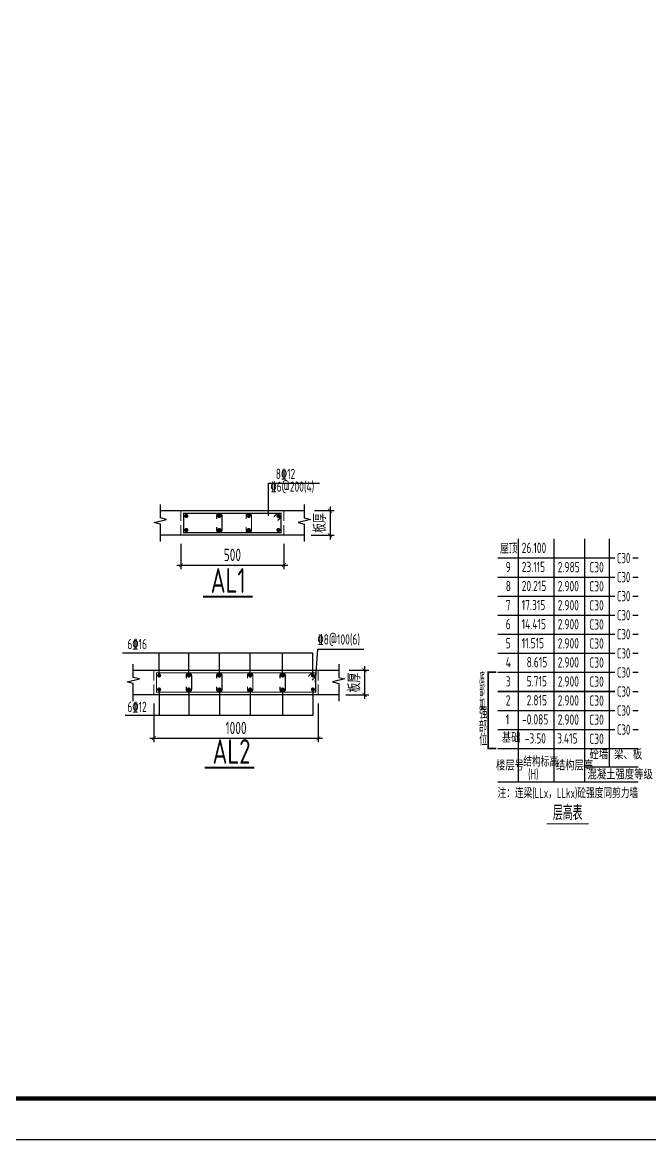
# Model space of a CAD drawing. Extents: x -1058961 to 23600, y -449123 to 2751847.
# Drawn here: x -291301 to -276043, y -150402 to -123224 of the extents above; entities that cross this region are included whole.
import ezdxf
from ezdxf.enums import TextEntityAlignment as Align

# ---------------------------------------------------------------- set-up
doc = ezdxf.new("R2010")
doc.units = 0
doc.header["$LTSCALE"] = 1000
doc.linetypes.add('DASH', pattern=[0.35, 0.25, -0.1])
doc.layers.get('0').update_dxf_attribs({"linetype": 'CONTINUOUS'})
doc.layers.get('DEFPOINTS').update_dxf_attribs({"linetype": 'CONTINUOUS'})
for name, color, linetype in [('-TK', 7, 'CONTINUOUS'), ('AXIS', 3, 'CONTINUOUS'), ('BEAM_DE', 7, 'CONTINUOUS'), ('NUM', 7, 'CONTINUOUS'), ('REIN', 6, 'CONTINUOUS'), ('S-0-TEXT', 7, 'CONTINUOUS'), ('S-B表格', 2, 'CONTINUOUS'), ('TEXT', 2, 'CONTINUOUS'), ('THIN', 7, 'CONTINUOUS'), ('大样详图_文字', 60, 'CONTINUOUS')]:
    doc.layers.add(name, color=color, linetype=linetype)
for name, color, linetype, lineweight in [('7549', 9, 'CONTINUOUS', 18), ('S-REIN', 12, 'CONTINUOUS', 50), ('S-Thin-D', 7, 'DASH', 18)]:
    doc.layers.add(name, color=color, linetype=linetype, lineweight=lineweight)
doc.styles.add('TSSD_DIMENSION', font='Tssdeng.shx', dxfattribs={"width": 0.7, "bigfont": 'tssdchn.shx'})
doc.styles.add('TSSD_Norm', font='Tssdeng.shx', dxfattribs={"bigfont": 'tssdchn.shx'})
doc.styles.add('TSSD_REIN', font='tssdeng.shx', dxfattribs={"width": 0.7, "height": 300, "bigfont": 'tssdchn.shx'})
doc.dimstyles.new('TSSD_25_100', dxfattribs={"dimtxt": 300, "dimasz": 100, "dimexe": 100, "dimexo": 250, "dimgap": 100, "dimtad": 1, "dimdec": 0, "dimlfac": 0.25, "dimzin": 0, "dimdsep": 46, "dimtxsty": 'TSSD_DIMENSION', "dimblk": 'ARCHTICK', "dimcen": 0, "dimdle": 100, "dimclrt": 7, "dimadec": 0, "dimazin": 0, "dimtfac": 1, "dimtdec": 0, "dimtix": 1, "dimtmove": 2, "dimatfit": 3, "dimldrblk": 'ARCHTICK', "dimfxl": 0, "dimtolj": 1, "dimtzin": 0, "dimarcsym": 0})

# ---------------------------------------------------------------- blocks, each defined once
blk = doc.blocks.new('A1')
blk.add_lwpolyline([(0, 59400), (0, 0), (84100, 0), (84100, 59400)], close=True)
at = {"const_width": 100}
blk.add_lwpolyline([(2500, 58400), (2500, 1000), (83100, 1000), (83100, 58400)], close=True, dxfattribs=at)
blk = doc.blocks.new('B20200424131938')
at = {"layer": '7549', "const_width": 40}
blk.add_lwpolyline([(417, 3688), (217, 3688), (217, 1834), (417, 1834)], dxfattribs=at)
at = {"layer": 'S-0-TEXT'}
blk.add_lwpolyline([(1641, 0, 27, 27, 0), (2658, 0, 0, 0, 0)], format="xyseb", dxfattribs=at)
at = {"layer": 'S-B表格'}
for p, q in [((952, 1021), (952, 6932)), ((1817, 1021), (1817, 6932)), ((2567, 1021), (2567, 6932)), ((3167, 1385), (3167, 6932)), ((452, 6469), (3167, 6469)), ((452, 6469), (3167, 6469)), ((3167, 6469), (3298, 6469)), ((3167, 6469), (3298, 6469)), ((3167, 6469), (3298, 6469)), ((3731, 6469), (3862, 6469)), ((3731, 6469), (3862, 6469)), ((3731, 6469), (3862, 6469)), ((452, 6005), (3167, 6005)), ((452, 6005), (3167, 6005)), ((3167, 6005), (3298, 6005)), ((3167, 6005), (3298, 6005)), ((3167, 6005), (3298, 6005)), ((3731, 6005), (3862, 6005)), ((3731, 6005), (3862, 6005)), ((3731, 6005), (3862, 6005)), ((452, 5542), (3167, 5542)), ((452, 5542), (3167, 5542)), ((3167, 5542), (3298, 5542)), ((3167, 5542), (3298, 5542)), ((3167, 5542), (3298, 5542)), ((3731, 5542), (3862, 5542)), ((3731, 5542), (3862, 5542)), ((3731, 5542), (3862, 5542)), ((452, 5078), (3167, 5078)), ((452, 5078), (3167, 5078)), ((3167, 5078), (3298, 5078)), ((3167, 5078), (3298, 5078)), ((3167, 5078), (3298, 5078)), ((3731, 5078), (3862, 5078)), ((3731, 5078), (3862, 5078)), ((3731, 5078), (3862, 5078)), ((452, 4615), (3167, 4615)), ((3167, 4615), (3298, 4615)), ((3731, 4615), (3862, 4615)), ((452, 4151), (3167, 4151)), ((3167, 4151), (3298, 4151)), ((3731, 4151), (3862, 4151)), ((452, 3688), (3167, 3688)), ((3167, 3688), (3298, 3688)), ((3731, 3688), (3862, 3688)), ((452, 3224), (3167, 3224)), ((3167, 3224), (3298, 3224)), ((3731, 3224), (3862, 3224)), ((452, 2761), (3167, 2761)), ((3167, 2761), (3298, 2761)), ((3731, 2761), (3862, 2761)), ((452, 2297), (3167, 2297)), ((3167, 2297), (3298, 2297)), ((3731, 2297), (3862, 2297)), ((452, 1834), (3167, 1834)), ((452, 1834), (3862, 1834)), ((452, 1834), (2854, 1834)), ((452, 1834), (2854, 1834)), ((2567, 1385), (3862, 1385)), ((452, 1021), (3862, 1021))]:
    blk.add_line(p, q, dxfattribs=at)
at = {"style": 'TSSD_REIN'}
for s, width, p, p2 in [('底', 0.535575, (-3, 3408), (134, 3408)), ('部', 0.530918, (-3, 3100), (134, 3100)), ('加', 0.526341, (-3, 2774), (134, 2774))]:
    blk.add_text(s, height=285, dxfattribs=dict(at, width=width)).set_placement(p, p2, align=Align.FIT)
for s, height, width, p in [('强', 285, 0.535575, (-3, 2477)), ('部', 285, 0.535575, (-13, 2146)), ('位', 285, 0.535575, (-3, 1820)), ('砼墙', 250, 0.7, (2681, 1495)), ('梁、板', 250, 0.7, (3279, 1495))]:
    blk.add_text(s, height=height, dxfattribs=dict(at, width=width)).set_placement(p, align=Align.BOTTOM_LEFT)
for s, width, p in [('结构标高', 0.65, (1070, 1392)), ('楼层号', 0.7, (405, 1299)), ('(H)', 0.65, (1188, 1086)), ('结构层高', 0.7, (1860, 1299)), ('混凝土强度等级', 0.7, (2629, 1080))]:
    blk.add_text(s, height=250, dxfattribs=dict(at, width=width)).set_placement(p)
at = {"layer": 'S-0-TEXT', "style": 'TSSD_REIN', "width": 0.7}
blk.add_text('层高表', height=360, dxfattribs=at).set_placement((1790, 90))
at = {"layer": 'S-B表格', "style": 'TSSD_REIN'}
for s, width, p in [('屋顶', 0.65, (503, 6575)), ('26.100', 0.7, (1031, 6590)), ('C30', 0.65, (3345, 6341)), ('9', 0.7, (642, 6123)), ('23.115', 0.7, (1031, 6126)), ('2.985', 0.7, (1907, 6121)), ('C30', 0.7, (2675, 6118)), ('C30', 0.65, (3345, 5877)), ('8', 0.7, (642, 5660)), ('20.215', 0.7, (1031, 5663)), ('2.900', 0.7, (1907, 5658)), ('C30', 0.7, (2675, 5654)), ('7', 0.7, (642, 5196)), ('17.315', 0.7, (1031, 5199)), ('2.900', 0.7, (1907, 5194)), ('C30', 0.7, (2675, 5191)), ('C30', 0.65, (3345, 5414)), ('C30', 0.65, (3345, 4950)), ('6', 0.7, (642, 4733)), ('14.415', 0.7, (1031, 4736)), ('2.900', 0.7, (1907, 4731)), ('C30', 0.7, (2675, 4727)), ('C30', 0.65, (3345, 4487)), ('5', 0.7, (642, 4269)), ('11.515', 0.7, (1031, 4272)), ('2.900', 0.7, (1907, 4267)), ('C30', 0.7, (2675, 4264)), ('C30', 0.65, (3345, 4023)), ('4', 0.7, (642, 3806)), ('8.615', 0.7, (1150, 3809)), ('2.900', 0.7, (1907, 3804)), ('C30', 0.7, (2675, 3800)), ('C30', 0.65, (3345, 3560)), ('3', 0.7, (642, 3342)), ('5.715', 0.7, (1150, 3345)), ('2.900', 0.7, (1907, 3340)), ('C30', 0.7, (2675, 3337)), ('C30', 0.65, (3345, 3096)), ('2', 0.7, (642, 2879)), ('2.815', 0.7, (1150, 2882)), ('2.900', 0.7, (1907, 2877)), ('C30', 0.7, (2675, 2873)), ('C30', 0.65, (3345, 2633)), ('1', 0.7, (642, 2415)), ('-0.085', 0.7, (1038, 2418)), ('2.900', 0.7, (1907, 2413)), ('C30', 0.7, (2675, 2410)), ('基础', 0.7, (545, 1974)), ('-3.50', 0.7, (1103, 1955)), ('3.415', 0.7, (1891, 1955)), ('C30', 0.7, (2675, 1946)), ('C30', 0.65, (3345, 2169))]:
    blk.add_text(s, height=250, dxfattribs=dict(at, width=width)).set_placement(p)
at = {"layer": 'TEXT', "style": 'TSSD_REIN', "width": 0.65}
blk.add_text('注：连梁(LLx，LLkx)砼强度同剪力墙', height=250, dxfattribs=at).set_placement((443, 627))
blk = doc.blocks.new('_ArchTick')
at = {"color": 0, "linetype": 'ByBlock', "const_width": 0.15}
blk.add_lwpolyline([(-0.5, -0.5), (0.5, 0.5)], dxfattribs=at)
blk = doc.blocks.new('*D2811')
at = {"layer": 'AXIS', "color": 0, "lineweight": -2}
for p, q in [((-283816, -135002), (-283816, -135802)), ((-284192, -135102), (-283716, -135102)), ((-284274, -135702), (-283716, -135702))]:
    blk.add_line(p, q, dxfattribs=at)
at = {"layer": 'DEFPOINTS', "color": 0}
for p in [(-284442, -135102), (-284524, -135702), (-283816, -135702)]:
    blk.add_point(p, dxfattribs=at)
at = {"layer": 'AXIS', "color": 0, "lineweight": -2, "xscale": 100, "yscale": 100, "zscale": 100}
for p, rotation in [((-283816, -135102), 90), ((-283816, -135702), 270)]:
    blk.add_blockref('_ArchTick', p, dxfattribs=dict(at, rotation=rotation))
at = {"layer": 'AXIS', "color": 7, "insert": (-284066, -135402), "char_height": 300, "attachment_point": 5, "rotation": 90, "style": 'TSSD_DIMENSION'}
blk.add_mtext('\\A1;板厚', dxfattribs=at)
blk = doc.blocks.new('*D2812')
at = {"layer": 'AXIS', "color": 0, "lineweight": -2}
for p, q in [((-287442, -135912), (-287442, -136528)), ((-284942, -135912), (-284942, -136528)), ((-287542, -136428), (-284842, -136428))]:
    blk.add_line(p, q, dxfattribs=at)
at = {"layer": 'DEFPOINTS', "color": 0}
for p in [(-287442, -135662), (-284942, -135662), (-284942, -136428)]:
    blk.add_point(p, dxfattribs=at)
at = {"layer": 'AXIS', "color": 0, "lineweight": -2, "xscale": 100, "yscale": 100, "zscale": 100, "rotation": 180}
blk.add_blockref('_ArchTick', (-287442, -136428), dxfattribs=at)
at = {"layer": 'AXIS', "color": 0, "lineweight": -2, "xscale": 100, "yscale": 100, "zscale": 100}
blk.add_blockref('_ArchTick', (-284942, -136428), dxfattribs=at)
at = {"layer": 'AXIS', "color": 7, "insert": (-286192, -136178), "char_height": 300, "attachment_point": 5, "style": 'TSSD_DIMENSION'}
blk.add_mtext('\\A1;500', dxfattribs=at)
blk = doc.blocks.new('*D2813')
at = {"layer": 'AXIS', "color": 0, "lineweight": -2}
for p, q in [((-283353, -138983), (-282877, -138983)), ((-282977, -138883), (-282977, -139683)), ((-283434, -139583), (-282877, -139583))]:
    blk.add_line(p, q, dxfattribs=at)
at = {"layer": 'DEFPOINTS', "color": 0}
for p in [(-283603, -138983), (-283684, -139583), (-282977, -139583)]:
    blk.add_point(p, dxfattribs=at)
at = {"layer": 'AXIS', "color": 0, "lineweight": -2, "xscale": 100, "yscale": 100, "zscale": 100}
for p, rotation in [((-282977, -138983), 90), ((-282977, -139583), 270)]:
    blk.add_blockref('_ArchTick', p, dxfattribs=dict(at, rotation=rotation))
at = {"layer": 'AXIS', "color": 7, "insert": (-283227, -139283), "char_height": 300, "attachment_point": 5, "rotation": 90, "style": 'TSSD_DIMENSION'}
blk.add_mtext('\\A1;板厚', dxfattribs=at)
blk = doc.blocks.new('*D2814')
at = {"layer": 'AXIS', "color": 0, "lineweight": -2}
for p, q in [((-288103, -139793), (-288103, -140737)), ((-284103, -139793), (-284103, -140737)), ((-288203, -140637), (-284003, -140637))]:
    blk.add_line(p, q, dxfattribs=at)
at = {"layer": 'DEFPOINTS', "color": 0}
for p in [(-288103, -139543), (-284103, -139543), (-284103, -140637)]:
    blk.add_point(p, dxfattribs=at)
at = {"layer": 'AXIS', "color": 0, "lineweight": -2, "xscale": 100, "yscale": 100, "zscale": 100, "rotation": 180}
blk.add_blockref('_ArchTick', (-288103, -140637), dxfattribs=at)
at = {"layer": 'AXIS', "color": 0, "lineweight": -2, "xscale": 100, "yscale": 100, "zscale": 100}
blk.add_blockref('_ArchTick', (-284103, -140637), dxfattribs=at)
at = {"layer": 'AXIS', "color": 7, "insert": (-286103, -140387), "char_height": 300, "attachment_point": 5, "style": 'TSSD_DIMENSION'}
blk.add_mtext('\\A1;1000', dxfattribs=at)

msp = doc.modelspace()

# ---------------------------------------------------------------- linework, layer by layer
at = {"layer": 'BEAM_DE'}
for p, q in [((-287942.4, -135101.95), (-284442.4, -135101.95)), ((-287442.4, -135701.95), (-287942.4, -135701.95)), ((-284942.4, -135701.95), (-287442.4, -135701.95)), ((-284442.4, -135701.95), (-284942.4, -135701.95)), ((-288602.9, -138982.7), (-283602.9, -138982.7)), ((-288102.9, -139582.7), (-288602.9, -139582.7)), ((-284102.9, -139582.7), (-288102.9, -139582.7)), ((-283602.9, -139582.7), (-284102.9, -139582.7))]:
    msp.add_line(p, q, dxfattribs=at)
at = {"layer": 'REIN', "const_width": 30}
for points in [[(-286574.4, -135501.95), (-286574.4, -135571.95, 1), (-286444.4, -135571.95), (-286444.4, -135231.95, 1), (-286574.4, -135231.95), (-286574.4, -135301.95)], [(-285857.4, -135501.95), (-285857.4, -135571.95, 1), (-285727.4, -135571.95), (-285727.4, -135231.95, 1), (-285857.4, -135231.95), (-285857.4, -135301.95)], [(-287314.9, -139382.7), (-287314.9, -139452.7, 1), (-287184.9, -139452.7), (-287184.9, -139112.7, 1), (-287314.9, -139112.7), (-287314.9, -139182.7)], [(-286574.4, -139382.7), (-286574.4, -139452.7, 1), (-286444.4, -139452.7), (-286444.4, -139112.7, 1), (-286574.4, -139112.7), (-286574.4, -139182.7)], [(-285824.9, -139382.7), (-285824.9, -139452.7, 1), (-285694.9, -139452.7), (-285694.9, -139112.7, 1), (-285824.9, -139112.7), (-285824.9, -139182.7)], [(-285034.73, -139382.7), (-285034.73, -139452.7, 1), (-284904.73, -139452.7), (-284904.73, -139112.7, 1), (-285034.73, -139112.7), (-285034.73, -139182.7)]]:
    msp.add_lwpolyline(points, format="xyb", dxfattribs=at)
at = {"layer": 'S-B表格', "color": 6, "linetype": 'ByBlock', "ltscale": 0.5, "const_width": 30}
msp.add_lwpolyline([(-279733.54, -139497.61), (-276887.16, -139497.61)], dxfattribs=at)
at = {"layer": 'S-REIN', "const_width": 30}
for points in [[(-285007.4, -135166.95), (-285007.4, -135636.95), (-287377.4, -135636.95), (-287377.4, -135166.95), (-285007.4, -135166.95)], [(-285184.18, -135251.8), (-285099.33, -135166.95)], [(-285007.4, -135258.88), (-285092.25, -135343.73)], [(-284167.9, -139047.7), (-284167.9, -139517.7), (-288037.9, -139517.7), (-288037.9, -139047.7), (-284167.9, -139047.7)], [(-284344.67, -139132.55), (-284259.82, -139047.7)], [(-284167.9, -139139.62), (-284252.75, -139224.48)]]:
    msp.add_lwpolyline(points, dxfattribs=at)
at = {"layer": 'S-REIN', "const_width": 50}
for points in [[(-287337.4, -135231.95, 1), (-287287.4, -135231.95, 1)], [(-286534.4, -135231.95, 1), (-286484.4, -135231.95, 1)], [(-285817.4, -135231.95, 1), (-285767.4, -135231.95, 1)], [(-285097.4, -135231.95, 1), (-285047.4, -135231.95, 1)], [(-287337.4, -135571.95, 1), (-287287.4, -135571.95, 1)], [(-286534.4, -135571.95, 1), (-286484.4, -135571.95, 1)], [(-285817.4, -135571.95, 1), (-285767.4, -135571.95, 1)], [(-285097.4, -135571.95, 1), (-285047.4, -135571.95, 1)], [(-287997.9, -139112.7, 1), (-287947.9, -139112.7, 1)], [(-287274.9, -139112.7, 1), (-287224.9, -139112.7, 1)], [(-286534.4, -139112.7, 1), (-286484.4, -139112.7, 1)], [(-285784.9, -139112.7, 1), (-285734.9, -139112.7, 1)], [(-284994.73, -139112.7, 1), (-284944.73, -139112.7, 1)], [(-284257.9, -139112.7, 1), (-284207.9, -139112.7, 1)], [(-287997.9, -139452.7, 1), (-287947.9, -139452.7, 1)], [(-287274.9, -139452.7, 1), (-287224.9, -139452.7, 1)], [(-286534.4, -139452.7, 1), (-286484.4, -139452.7, 1)], [(-285784.9, -139452.7, 1), (-285734.9, -139452.7, 1)], [(-284994.73, -139452.7, 1), (-284944.73, -139452.7, 1)], [(-284257.9, -139452.7, 1), (-284207.9, -139452.7, 1)]]:
    msp.add_lwpolyline(points, format="xyb", close=True, dxfattribs=at)
at = {"layer": 'S-Thin-D'}
for p, q in [((-287442.4, -135701.95), (-287442.4, -135101.95)), ((-284942.4, -135701.95), (-284942.4, -135101.95)), ((-288102.9, -139582.7), (-288102.9, -138982.7)), ((-284102.9, -139582.7), (-284102.9, -138982.7))]:
    msp.add_line(p, q, dxfattribs=at)
at = {"layer": 'TEXT', "const_width": 50}
for points in [[(-286906.24, -137196.46), (-285700.84, -137196.46)], [(-286862.16, -141355.42), (-285656.76, -141355.42)]]:
    msp.add_lwpolyline(points, dxfattribs=at)
at = {"layer": 'THIN'}
for points in [[(-287942.4, -135851.95), (-287942.4, -135426.95), (-288092.4, -135389.45), (-287792.4, -135314.45), (-287942.4, -135276.95), (-287942.4, -134951.95)], [(-284442.4, -134951.95), (-284442.4, -135276.95), (-284292.4, -135314.45), (-284592.4, -135389.45), (-284442.4, -135426.95), (-284442.4, -135851.95)], [(-288602.9, -139732.7), (-288602.9, -139307.7), (-288752.9, -139270.2), (-288452.9, -139195.2), (-288602.9, -139157.7), (-288602.9, -138832.7)], [(-283602.9, -138832.7), (-283602.9, -139157.7), (-283452.9, -139195.2), (-283752.9, -139270.2), (-283602.9, -139307.7), (-283602.9, -139732.7)]]:
    msp.add_lwpolyline(points, dxfattribs=at)
at = {"layer": '大样详图_文字'}
for p, q in [((-285315.2, -134431.95), (-284069.19, -134431.95)), ((-285315.2, -135231.95), (-285315.2, -134431.95)), ((-284232.9, -138567.48), (-288863.79, -138567.48)), ((-287972.9, -139112.7), (-287972.9, -138567.48)), ((-287249.9, -139112.7), (-287249.9, -138567.48)), ((-286509.4, -139112.7), (-286509.4, -138567.48)), ((-285759.9, -139112.7), (-285759.9, -138567.48)), ((-284969.73, -139112.7), (-284969.73, -138567.48)), ((-284232.9, -139112.7), (-284232.9, -138567.48)), ((-284167.9, -139282.7), (-284109.79, -138469.48)), ((-284109.79, -138469.48), (-282994.29, -138469.48)), ((-287972.9, -139452.7), (-287972.9, -140088.48)), ((-287249.9, -139452.7), (-287249.9, -140088.48)), ((-286509.4, -139452.7), (-286509.4, -140088.48)), ((-285759.9, -139452.7), (-285759.9, -140088.48)), ((-284969.73, -139452.7), (-284969.73, -140088.48)), ((-284232.9, -139452.7), (-284232.9, -140088.48)), ((-284232.9, -140088.48), (-288796.79, -140088.48))]:
    msp.add_line(p, q, dxfattribs=at)

# ---------------------------------------------------------------- block references
at = {"layer": '-TK'}
msp.add_blockref('A1', (-347348.52, -150402.49), dxfattribs=at)
at = {"layer": 'S-B表格'}
msp.add_blockref('B20200424131938', (-280185.18, -142721.71), dxfattribs=at)

# ---------------------------------------------------------------- texts
at = {"layer": 'NUM', "style": 'TSSD_Norm', "width": 0.7}
for s, p in [('AL1', (-286718.21, -137100.62)), ('AL2', (-286674.13, -141259.58))]:
    msp.add_text(s, height=600, dxfattribs=at).set_placement(p)
at = {"layer": '大样详图_文字', "style": 'TSSD_REIN', "width": 0.7}
for s, p in [('8\x8412', (-285136.81, -134408.69)), ('%%1326@200(4)', (-285264.06, -134717.47)), ('6%%13216', (-288744.84, -138547.61)), ('%%1328@100(6)', (-284120.56, -138433.99))]:
    msp.add_text(s, height=250, dxfattribs=at).set_placement(p, align=Align.BOTTOM_LEFT)
at = {"layer": '大样详图_文字', "color": 1, "style": 'TSSD_REIN', "width": 0.7}
msp.add_text('6%%13212', height=250, dxfattribs=at).set_placement((-288744.84, -140075.11), align=Align.BOTTOM_LEFT)

# ---------------------------------------------------------------- dimensions: what is measured, and where the dimension line sits
at = {"layer": 'AXIS'}
for base, p1, p2, picture, middle in [((-283816.36, -135701.95), (-284442.4, -135101.95), (-284523.58, -135701.95), '*D2811', (-284066.36, -135401.95)), ((-282976.85, -139582.7), (-283602.9, -138982.7), (-283684.08, -139582.7), '*D2813', (-283226.85, -139282.7))]:
    dim = msp.add_linear_dim(base=base, p1=p1, p2=p2, angle=90, text='板厚', dimstyle='TSSD_25_100', dxfattribs=at)
    dim.commit()
    dim.dimension.update_dxf_attribs({"geometry": picture, "text_midpoint": middle})
dim = msp.add_linear_dim(base=(-284942.4, -136427.71), p1=(-287442.4, -135662.21), p2=(-284942.4, -135662.21), text='500', dimstyle='TSSD_25_100', dxfattribs=at)
dim.commit()
dim.dimension.update_dxf_attribs({"geometry": '*D2812', "text_midpoint": (-286192.4, -136177.71)})
dim = msp.add_linear_dim(base=(-284102.9, -140636.96), p1=(-288102.9, -139542.96), p2=(-284102.9, -139542.96), dimstyle='TSSD_25_100', dxfattribs=at)
dim.commit()
dim.dimension.update_dxf_attribs({"geometry": '*D2814', "text_midpoint": (-286102.9, -140386.96)})

doc.saveas('drawing.dxf')
